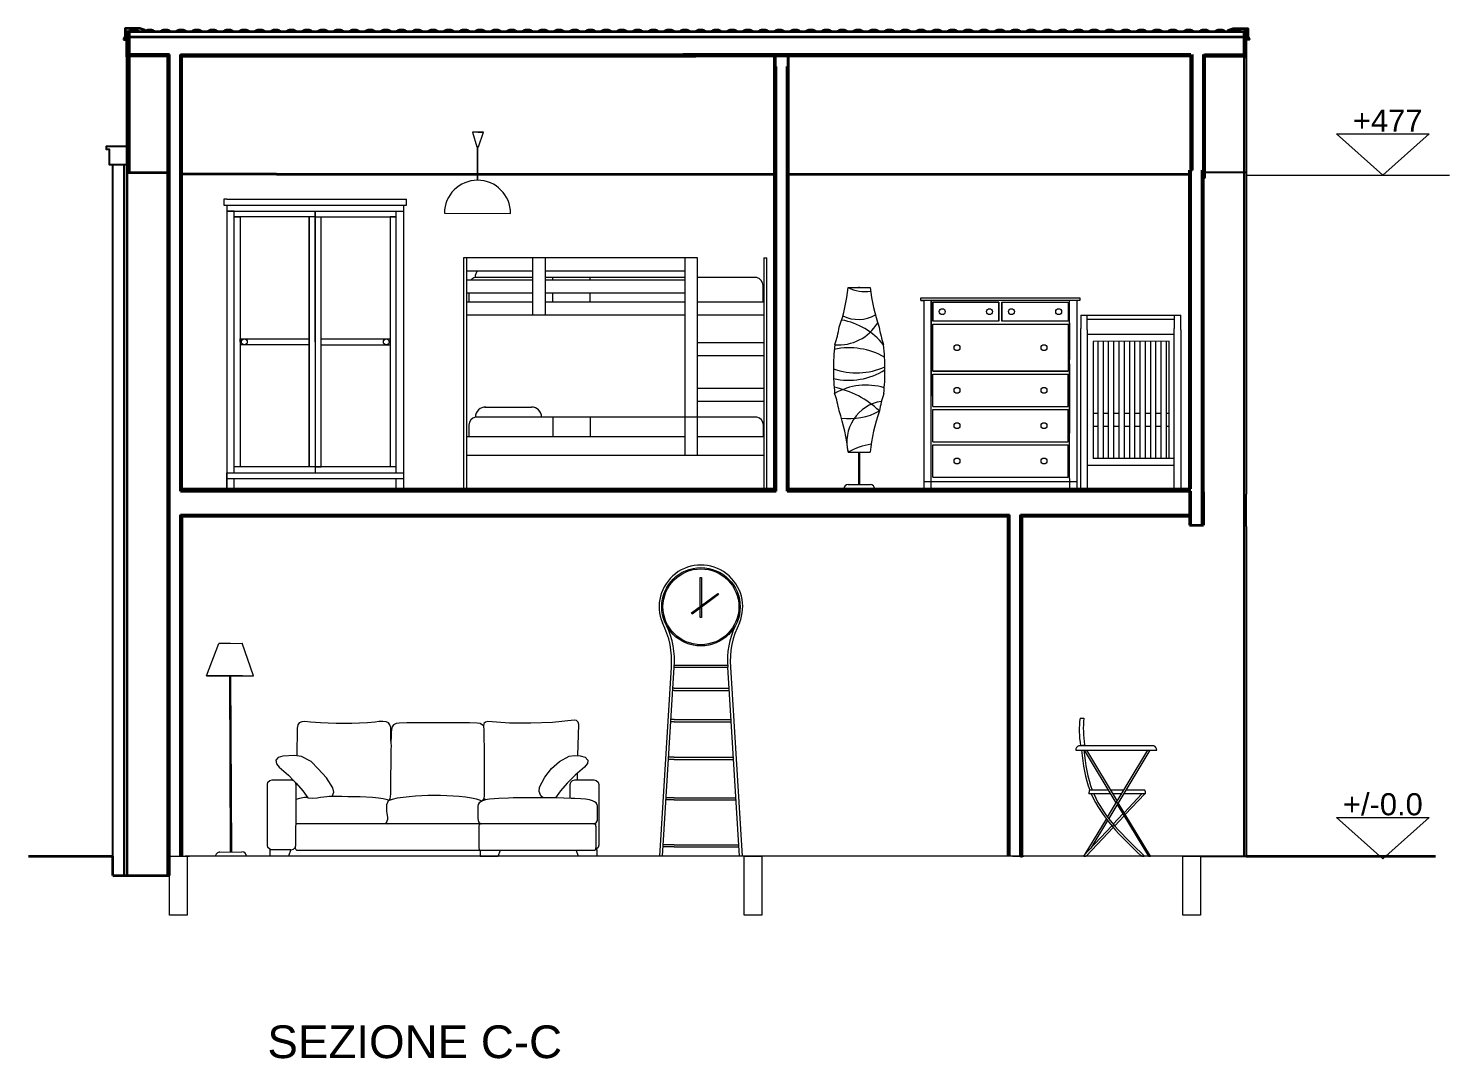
# Model space of a CAD drawing. Header units: metres. Extents: x 2187 to 7012, y 1292 to 6887.
# Drawn here: x 5941 to 6906, y 1292 to 1992 of the extents above; entities that cross this region are included whole.
import ezdxf

# ---------------------------------------------------------------- set-up
doc = ezdxf.new("R2010")
doc.units = ezdxf.units.M
doc.header["$LTSCALE"] = 5
doc.header["$MEASUREMENT"] = 0
doc.layers.get('0').update_dxf_attribs({"color": 30})
for name, color, linetype, lineweight in [('A-ANNO-DIMS', 3, 'Continuous', 18), ('A-ANNO-NOTE', 7, 'Continuous', 35), ('A-DETL-MBND', 3, 'Continuous', 18), ('A-DETL-MCUT', 4, 'Continuous', 25), ('A-ELEV-IDEN', 3, 'Continuous', 18), ('A-ELEV-MBE1', 7, 'Continuous', 35), ('A-ELEV-MBE2', 4, 'Continuous', 25), ('A-FURN', 8, 'Continuous', 18), ('A-SECT-MCUT', 7, 'Continuous', 35), ('A-WALL-STUD', 3, 'Continuous', 18)]:
    doc.layers.add(name, color=color, linetype=linetype, lineweight=lineweight)
doc.styles.add('ARIAL', font='Arial.ttf')
doc.styles.get("Standard").update_dxf_attribs({"font": 'Arial.ttf'})

msp = doc.modelspace()

# ---------------------------------------------------------------- linework, layer by layer
for p, q in [((6236.31, 1678.7), (6238.31, 1678.7)), ((6425.64, 1429.01), (6425.64, 1429.01)), ((6699.15, 1429.01), (6699.15, 1429.01))]:
    msp.add_line(p, q)
at = {"layer": 'A-ANNO-DIMS'}
msp.add_line((6767.78, 1892.01), (6906.18, 1892.01), dxfattribs=at)
for points in [[(6892.38, 1920), (6860.9, 1892.01), (6829.42, 1920)], [(6892.38, 1455.31), (6860.9, 1427.33), (6829.42, 1455.31)]]:
    msp.add_lwpolyline(points, close=True, dxfattribs=at)
at = {"layer": 'A-ANNO-NOTE', "color": 0}
for p, q in [((5940.82, 1429.01), (5998.17, 1429.01)), ((6767.96, 1429.01), (6896.64, 1429.01))]:
    msp.add_line(p, q, dxfattribs=at)
at = {"layer": 'A-DETL-MBND', "color": 0}
for points in [[(6740.04, 1973.93), (6739.04, 1973.93)], [(6730.53, 1895.37), (6729.53, 1895.37)], [(6739.04, 1895.37), (6738.04, 1895.37)]]:
    msp.add_lwpolyline(points, dxfattribs=at)
at = {"layer": 'A-DETL-MCUT'}
msp.add_line((6739.04, 1653.98), (6738.04, 1653.98), dxfattribs=at)
at = {"layer": 'A-ELEV-IDEN', "color": 3}
for points in [[(6036.6, 1429.01), (6048.61, 1429.01), (6048.61, 1388.98), (6036.6, 1388.98)], [(6427.05, 1429.01), (6439.06, 1429.01), (6439.06, 1388.98), (6427.05, 1388.98)], [(6724.93, 1429.01), (6736.94, 1429.01), (6736.94, 1388.98), (6724.93, 1388.98)]]:
    msp.add_lwpolyline(points, close=True, dxfattribs=at)
at = {"layer": 'A-ELEV-MBE2'}
for p, q in [((6767.96, 1893.69), (6740.04, 1893.69)), ((6766.46, 1893.69), (6766.46, 1429.01)), ((6767.96, 1893.69), (6767.96, 1675.21)), ((6767.96, 1653.24), (6767.96, 1675.21)), ((6767.96, 1653.24), (6767.96, 1429.01)), ((6736.94, 1429.01), (6767.96, 1429.01))]:
    msp.add_line(p, q, dxfattribs=at)
at = {"layer": 'A-ELEV-MBE2', "color": 8}
msp.add_line((6007.67, 1416), (5998.17, 1416), dxfattribs=at)
at = {"layer": 'A-ELEV-MBE2'}
for points in [[(6766.46, 1972.43), (6766.46, 1893.69)], [(6767.96, 1972.43), (6767.96, 1893.69)]]:
    msp.add_lwpolyline(points, dxfattribs=at)
at = {"layer": 'A-ELEV-MBE2', "color": 8}
for points in [[(6007.67, 1911.56), (5993.66, 1911.56), (5993.66, 1909.56), (5995.67, 1909.56), (5995.67, 1899.17), (6007.67, 1899.17)], [(5998.17, 1416), (5998.17, 1899.17)], [(6005.67, 1899.17), (6005.67, 1416)]]:
    msp.add_lwpolyline(points, dxfattribs=at)
at = {"layer": 'A-FURN'}
for p, q in [((6249.94, 1921.11), (6242.38, 1921.14)), ((6242.38, 1921.14), (6245.49, 1911.13)), ((6246.05, 1921.12), (6249.94, 1921.11)), ((6246.53, 1911.13), (6249.94, 1921.11)), ((6246.01, 1911.13), (6245.49, 1911.13)), ((6245.78, 1888.53), (6245.86, 1911.13)), ((6246.01, 1911.13), (6246.53, 1911.13)), ((6246.53, 1911.13), (6246.01, 1911.13)), ((6246.08, 1888.52), (6246.16, 1911.13)), ((6075.6, 1875.7), (6073.6, 1875.7)), ((6073.6, 1875.7), (6073.6, 1875.59)), ((6073.6, 1875.59), (6073.6, 1871.59)), ((6075.6, 1875.7), (6195.6, 1875.7)), ((6195.6, 1875.7), (6197.6, 1875.7)), ((6197.6, 1875.7), (6197.6, 1875.59)), ((6197.6, 1871.59), (6197.6, 1875.59)), ((6073.6, 1871.59), (6195.6, 1871.59)), ((6075.6, 1871.59), (6075.6, 1678.7)), ((6080.6, 1867.59), (6075.6, 1867.59)), ((6075.6, 1867.59), (6195.6, 1867.59)), ((6080.6, 1689.7), (6080.6, 1867.59)), ((6080.6, 1867.59), (6190.6, 1867.59)), ((6135.6, 1863.59), (6080.6, 1863.59)), ((6080.6, 1863.59), (6084.6, 1863.59)), ((6084.6, 1863.59), (6084.6, 1693.7)), ((6135.6, 1863.59), (6131.6, 1863.59)), ((6131.6, 1863.59), (6131.6, 1693.7)), ((6131.6, 1693.7), (6131.6, 1863.59)), ((6135.6, 1778.64), (6135.6, 1867.59)), ((6135.6, 1867.59), (6135.6, 1689.7)), ((6135.6, 1867.59), (6135.6, 1863.59)), ((6135.6, 1863.59), (6190.6, 1863.59)), ((6139.6, 1693.7), (6139.6, 1863.59)), ((6190.6, 1863.59), (6186.6, 1863.59)), ((6186.6, 1863.59), (6186.6, 1693.7)), ((6190.6, 1689.7), (6190.6, 1867.59)), ((6195.6, 1871.59), (6195.6, 1678.7)), ((6195.6, 1871.59), (6197.6, 1871.59)), ((6223.34, 1866.11), (6268.34, 1865.94)), ((6236.31, 1835.7), (6236.31, 1678.7)), ((6238.31, 1835.7), (6236.31, 1835.7)), ((6238.31, 1835.7), (6238.31, 1678.7)), ((6395.31, 1835.7), (6238.31, 1835.7)), ((6283.31, 1835.7), (6283.31, 1796.99)), ((6292.02, 1796.99), (6292.02, 1835.7)), ((6386.6, 1835.7), (6386.6, 1701.74)), ((6395.31, 1701.74), (6395.31, 1835.7)), ((6440.31, 1835.7), (6440.31, 1678.7)), ((6440.31, 1835.7), (6442.31, 1835.7)), ((6442.31, 1678.7), (6442.31, 1835.7)), ((6238.31, 1826.99), (6283.31, 1826.99)), ((6292.02, 1826.99), (6386.6, 1826.99)), ((6283.31, 1820.7), (6238.31, 1820.7)), ((6283.31, 1822.41), (6244.27, 1822.41)), ((6386.6, 1822.41), (6292.02, 1822.41)), ((6386.6, 1820.7), (6292.02, 1820.7)), ((6296.84, 1822.41), (6296.84, 1820.7)), ((6322.43, 1820.7), (6322.43, 1822.41)), ((6435.5, 1822.41), (6395.31, 1822.41)), ((6439.9, 1805.7), (6439.9, 1816.94)), ((6497.66, 1815.7), (6512.66, 1815.7)), ((6497.66, 1815.7), (6510.16, 1815.7)), ((6497.66, 1815.7), (6505.16, 1815.7)), ((6505.66, 1815.7), (6504.66, 1815.7)), ((6504.66, 1815.7), (6505.16, 1815.7)), ((6238.31, 1811.99), (6283.31, 1811.99)), ((6283.31, 1805.7), (6238.31, 1805.7)), ((6239.9, 1811.99), (6239.9, 1805.7)), ((6292.02, 1811.99), (6386.6, 1811.99)), ((6386.6, 1805.7), (6292.02, 1805.7)), ((6296.84, 1811.99), (6296.84, 1805.7)), ((6322.43, 1805.7), (6322.43, 1811.99)), ((6440.31, 1805.7), (6395.31, 1805.7)), ((6547.11, 1808.7), (6655.11, 1808.7)), ((6547.11, 1806.7), (6547.11, 1808.7)), ((6655.11, 1806.7), (6547.11, 1806.7)), ((6547.11, 1806.7), (6549.11, 1806.7)), ((6549.11, 1806.7), (6549.11, 1678.7)), ((6554.11, 1685.7), (6554.11, 1806.7)), ((6554.11, 1806.7), (6600.11, 1806.7)), ((6554.11, 1806.7), (6554.11, 1788.7)), ((6554.11, 1806.7), (6554.11, 1791.7)), ((6554.11, 1806.7), (6555.11, 1806.7)), ((6554.11, 1806.7), (6554.11, 1805.7)), ((6555.11, 1805.7), (6555.11, 1792.7)), ((6600.11, 1792.7), (6600.11, 1805.7)), ((6600.11, 1805.7), (6600.11, 1792.7)), ((6602.11, 1805.7), (6602.11, 1792.7)), ((6648.11, 1806.7), (6647.11, 1806.7)), ((6647.11, 1805.7), (6647.11, 1792.7)), ((6648.11, 1685.7), (6648.11, 1806.7)), ((6653.11, 1678.7), (6653.11, 1806.7)), ((6655.11, 1808.7), (6655.11, 1806.7)), ((6238.31, 1796.99), (6386.6, 1796.99)), ((6395.31, 1796.99), (6440.31, 1796.99)), ((6655.62, 1796.93), (6655.62, 1787.82)), ((6655.62, 1796.93), (6660.09, 1796.93)), ((6660.09, 1786.95), (6660.09, 1796.93)), ((6660.09, 1796.93), (6719.07, 1796.93)), ((6719.07, 1796.93), (6719.07, 1787.82)), ((6719.07, 1796.93), (6723.54, 1796.93)), ((6723.54, 1786.95), (6723.54, 1796.93)), ((6554.11, 1788.7), (6554.11, 1763.7)), ((6555.11, 1790.7), (6647.11, 1790.7)), ((6648.11, 1791.7), (6648.11, 1766.7)), ((6660.09, 1794.05), (6719.07, 1794.05)), ((6084.6, 1778.64), (6084.6, 1780.64)), ((6084.6, 1780.64), (6131.6, 1780.64)), ((6131.6, 1776.64), (6084.6, 1776.64)), ((6131.6, 1780.64), (6131.6, 1776.64)), ((6139.6, 1780.64), (6186.6, 1780.64)), ((6139.6, 1776.64), (6186.6, 1776.64)), ((6440.31, 1778.06), (6395.31, 1778.06)), ((6395.31, 1769.36), (6440.31, 1769.36)), ((6554.11, 1766.7), (6554.11, 1741.7)), ((6554.11, 1733.7), (6554.11, 1757.7)), ((6555.11, 1758.7), (6647.11, 1758.7)), ((6648.11, 1763.7), (6648.11, 1738.7)), ((6554.11, 1729.7), (6554.11, 1751.7)), ((6555.11, 1756.7), (6647.11, 1756.7)), ((6555.11, 1734.7), (6555.11, 1756.7)), ((6647.11, 1734.7), (6647.11, 1756.7)), ((6440.31, 1747.02), (6395.31, 1747.02)), ((6395.31, 1738.31), (6440.31, 1738.31)), ((6648.11, 1741.7), (6648.11, 1716.7)), ((6250.93, 1734.34), (6282.62, 1734.34)), ((6555.11, 1734.7), (6647.11, 1734.7)), ((6555.11, 1732.7), (6647.11, 1732.7)), ((6555.11, 1710.7), (6555.11, 1732.7)), ((6647.11, 1710.7), (6647.11, 1732.7)), ((6648.11, 1709.7), (6648.11, 1733.7)), ((6648.11, 1707.7), (6648.11, 1729.7)), ((6240.06, 1722.11), (6240.06, 1714.14)), ((6435.66, 1727.58), (6244.43, 1727.58)), ((6297, 1727.58), (6297, 1714.14)), ((6322.59, 1714.14), (6322.59, 1727.58)), ((6440.06, 1714.14), (6440.06, 1722.11)), ((6554.11, 1685.7), (6554.11, 1725.7)), ((6386.6, 1714.14), (6238.31, 1714.14)), ((6440.31, 1714.14), (6395.31, 1714.14)), ((6554.11, 1685.7), (6554.11, 1709.7)), ((6555.11, 1710.7), (6647.11, 1710.7)), ((6555.11, 1708.7), (6647.11, 1708.7)), ((6555.11, 1686.7), (6555.11, 1708.7)), ((6647.11, 1686.7), (6647.11, 1708.7)), ((6238.31, 1701.74), (6440.31, 1701.74)), ((6497.66, 1703.7), (6512.66, 1703.7)), ((6504.66, 1703.7), (6504.66, 1681.7)), ((6505.66, 1681.7), (6505.66, 1703.7)), ((6554.11, 1685.7), (6554.11, 1707.7)), ((6075.6, 1685.7), (6075.6, 1689.7)), ((6075.6, 1689.7), (6195.6, 1689.7)), ((6135.6, 1693.7), (6080.6, 1693.7)), ((6190.6, 1693.7), (6135.6, 1693.7)), ((6135.6, 1693.7), (6139.6, 1693.7)), ((6186.6, 1689.7), (6190.6, 1689.7)), ((6190.6, 1689.7), (6190.6, 1693.7)), ((6075.6, 1678.7), (6075.6, 1685.7)), ((6075.6, 1685.7), (6195.6, 1685.7)), ((6080.6, 1678.7), (6080.6, 1685.7)), ((6190.6, 1678.7), (6190.6, 1685.7)), ((6195.6, 1685.7), (6195.6, 1678.7)), ((6497.66, 1681.7), (6512.66, 1681.7)), ((6549.11, 1683.72), (6653.11, 1683.72)), ((6554.11, 1678.7), (6554.11, 1685.7)), ((6555.11, 1686.7), (6647.11, 1686.7)), ((6648.11, 1685.7), (6648.11, 1678.7)), ((6061.89, 1551.57), (6070.13, 1573.71)), ((6070.13, 1573.71), (6086.12, 1573.8)), ((6078.19, 1573.76), (6070.13, 1573.71)), ((6093.63, 1551.73), (6086.12, 1573.8)), ((6378.92, 1579.62), (6378.96, 1579.62)), ((6417.76, 1581.14), (6416.35, 1579.64)), ((6369.64, 1429.01), (6377.56, 1557.53)), ((6371.57, 1429.01), (6379.48, 1557.53)), ((6379.48, 1557.53), (6415.8, 1557.53)), ((6379.59, 1559.03), (6415.7, 1559.03)), ((6415.8, 1557.53), (6423.72, 1429.01)), ((6417.73, 1557.53), (6425.64, 1429.01)), ((6061.89, 1551.57), (6093.63, 1551.73)), ((6070.25, 1551.61), (6061.89, 1551.57)), ((6086.24, 1551.69), (6070.25, 1551.61)), ((6077.3, 1551.65), (6077.9, 1431.95)), ((6078.9, 1431.96), (6078.3, 1551.65)), ((6379.48, 1541.71), (6378.51, 1541.71)), ((6379.48, 1543.21), (6378.6, 1543.21)), ((6379.48, 1543.21), (6416.69, 1543.21)), ((6379.48, 1541.71), (6416.78, 1541.71)), ((6379.48, 1520.45), (6377.2, 1520.45)), ((6379.48, 1521.95), (6377.29, 1521.95)), ((6379.48, 1521.95), (6418, 1521.95)), ((6379.48, 1520.45), (6418.09, 1520.45)), ((6655.15, 1523.01), (6657.74, 1523.01)), ((6379.48, 1496.37), (6375.72, 1496.37)), ((6379.48, 1496.37), (6419.57, 1496.37)), ((6655.47, 1504.39), (6658.18, 1504.7)), ((6659.48, 1501.1), (6680.38, 1466.53)), ((6379.48, 1494.87), (6375.62, 1494.87)), ((6379.48, 1494.87), (6419.67, 1494.87)), ((6379.48, 1468.8), (6374.02, 1468.8)), ((6379.48, 1468.8), (6421.27, 1468.8)), ((6675.99, 1471.51), (6661.14, 1471.51)), ((6675.99, 1471.51), (6661.14, 1471.51)), ((6674.48, 1474.01), (6661.73, 1474.01)), ((6684.9, 1474.01), (6675.86, 1474.01)), ((6683.39, 1471.51), (6677.37, 1471.51)), ((6683.39, 1471.51), (6677.37, 1471.51)), ((6699.15, 1471.51), (6684.77, 1471.51)), ((6699.72, 1471.51), (6684.77, 1471.51)), ((6685.13, 1458.67), (6697.21, 1471.51)), ((6685.89, 1457.42), (6699.15, 1471.51)), ((6699.15, 1474.01), (6686.28, 1474.01)), ((6379.48, 1467.3), (6373.93, 1467.3)), ((6379.48, 1467.3), (6421.36, 1467.3)), ((6677.76, 1450.83), (6684.29, 1457.78)), ((6657.78, 1429.6), (6676.71, 1449.73)), ((6659.44, 1429.31), (6677.63, 1448.64)), ((6678.68, 1449.75), (6685.05, 1456.53)), ((6070.9, 1431.92), (6085.9, 1431.99)), ((6379.48, 1435.41), (6371.96, 1435.41)), ((6379.48, 1436.91), (6372.05, 1436.91)), ((6379.48, 1436.91), (6423.24, 1436.91)), ((6379.48, 1435.41), (6423.33, 1435.41)), ((6658.16, 1429.01), (6658.79, 1429.01)), ((6697.61, 1429.01), (6698.57, 1429.01))]:
    msp.add_line(p, q, dxfattribs=at)
at = {"layer": 'A-FURN', "color": 0}
for p, q in [((6364.55, 1429.01), (6047.21, 1429.01)), ((6766.46, 1429.01), (6364.55, 1429.01)), ((6609.36, 1429.01), (6616.92, 1429.01))]:
    msp.add_line(p, q, dxfattribs=at)
at = {"layer": 'A-FURN'}
for points in [[(6555.11, 1805.7), (6600.11, 1805.7), (6600.11, 1792.7), (6555.11, 1792.7)], [(6602.11, 1805.7), (6647.11, 1805.7), (6647.11, 1792.7), (6602.11, 1792.7)], [(6555.11, 1790.7), (6647.11, 1790.7), (6647.11, 1758.7), (6555.11, 1758.7)], [(6409.01, 1607.55), (6409.53, 1606.85), (6391.75, 1593.7), (6391.23, 1594.41)]]:
    msp.add_lwpolyline(points, close=True, dxfattribs=at)
for points in [[(6660.09, 1786.95), (6660.09, 1678.7), (6655.62, 1678.7), (6655.62, 1787.82)], [(6723.54, 1786.95), (6723.54, 1678.7), (6719.07, 1678.7), (6719.07, 1787.82)], [(6719.07, 1694.97), (6719.07, 1783.77), (6660.09, 1783.75)], [(6715.65, 1699.43), (6715.65, 1779.23), (6663.99, 1778.95), (6663.99, 1699.44)], [(6667.45, 1699.44), (6667.45, 1778.97)], [(6671.02, 1699.44), (6671.02, 1778.99)], [(6674.59, 1699.44), (6674.59, 1779)], [(6678.16, 1699.44), (6678.16, 1779.02)], [(6681.73, 1699.44), (6681.73, 1779.04)], [(6685.3, 1699.44), (6685.3, 1779.06)], [(6688.87, 1699.44), (6688.87, 1779.08)], [(6692.44, 1699.44), (6692.44, 1779.1)], [(6696.01, 1699.44), (6696.01, 1779.12)], [(6699.59, 1699.44), (6699.59, 1779.14)], [(6703.16, 1699.44), (6703.16, 1779.24)], [(6706.73, 1699.44), (6706.73, 1779.24)], [(6710.3, 1699.44), (6710.3, 1779.2)], [(6713.87, 1699.44), (6713.87, 1779.24)], [(6663.88, 1730.29), (6667.45, 1730.29)], [(6671.02, 1730.29), (6674.59, 1730.29)], [(6678.16, 1730.29), (6681.73, 1730.29)], [(6685.3, 1730.29), (6688.87, 1730.29)], [(6692.44, 1730.29), (6696.01, 1730.29)], [(6699.59, 1730.29), (6703.16, 1730.29)], [(6706.73, 1730.29), (6710.3, 1730.29)], [(6713.87, 1730.29), (6715.65, 1730.29)], [(6667.45, 1721.22), (6663.88, 1721.22)], [(6674.59, 1721.22), (6671.02, 1721.22)], [(6681.73, 1721.22), (6678.16, 1721.22)], [(6688.87, 1721.22), (6685.3, 1721.22)], [(6696.01, 1721.22), (6692.44, 1721.22)], [(6703.16, 1721.22), (6699.59, 1721.22)], [(6710.3, 1721.22), (6706.73, 1721.22)], [(6715.65, 1721.22), (6713.87, 1721.22)], [(6660.09, 1694.97), (6719.07, 1694.97), (6719.07, 1699.43), (6663.99, 1699.44)], [(6712.08, 1694.97), (6715.65, 1694.97)], [(6397.2, 1598.83), (6397.2, 1618.55), (6398.08, 1618.55), (6398.08, 1599.48)], [(6398.08, 1598.38), (6398.08, 1591.23), (6397.2, 1591.23), (6397.2, 1597.73)], [(6187.1, 1507.28), (6187, 1511.68), (6187.08, 1514.61), (6186.9, 1516.55), (6186.4, 1518.33), (6185.4, 1519.67), (6183.74, 1520.34), (6181.58, 1520.53), (6178.91, 1520.53), (6176.42, 1520.1), (6171.09, 1519.81), (6165.77, 1519.52), (6160.45, 1519.38), (6155.12, 1519.33), (6149.8, 1519.36), (6144.47, 1519.54), (6139.15, 1519.8), (6132.49, 1520.22), (6128.67, 1520.53), (6126.5, 1520.34), (6124.84, 1519.67), (6123.84, 1518.31), (6123.34, 1516.16), (6123.06, 1497.47)], [(6248.51, 1466.6), (6249.47, 1466.97), (6250.47, 1468.25), (6250.52, 1470.12), (6250.64, 1472.19), (6250.65, 1474.46), (6250.63, 1481.25), (6250.54, 1492.58), (6250.59, 1501.64), (6250.5, 1510.71), (6250.41, 1515.05), (6250.14, 1517.14), (6249.88, 1517.76), (6247.77, 1519.2), (6245.59, 1519.61), (6240.39, 1519.72), (6227, 1519.68), (6213.69, 1519.68), (6197.96, 1519.68), (6192.68, 1519.61), (6190.54, 1519.2), (6188.89, 1518.36), (6187.9, 1516.94), (6187.4, 1515.1), (6187.22, 1512.96), (6187.2, 1510.68), (6187.11, 1506.15), (6187.12, 1503.81), (6187.11, 1501.65), (6187.07, 1494.6), (6186.92, 1489.98), (6186.86, 1485.34), (6186.77, 1480.38), (6186.84, 1478.15), (6186.84, 1475.06), (6186.76, 1471.69), (6186.56, 1469.37), (6186.27, 1468.02), (6185.57, 1467.26), (6185.36, 1467.02)], [(6313.92, 1497.48), (6314.61, 1518.59), (6314.26, 1520.19), (6313.14, 1521.25), (6311.53, 1521.49), (6296.82, 1520.06), (6282.16, 1519.44), (6267.55, 1519.6), (6253, 1520.57), (6251.31, 1520.3), (6250.26, 1519.26), (6249.88, 1517.76)], [(6147.08, 1469.61), (6148.27, 1472.64), (6147.7, 1475.48), (6143.25, 1482.3), (6137.61, 1488.53), (6132.91, 1493.5), (6126.4, 1496.83), (6121.67, 1497.63), (6113.63, 1497.03), (6110.5, 1496.21)], [(6290.42, 1468.79), (6288.94, 1470.03), (6287.77, 1472.98), (6288.08, 1475.98), (6291.57, 1482.87), (6296.06, 1488.68), (6301.57, 1493.41), (6308.1, 1497.06), (6311.52, 1497.63), (6315.68, 1497.33), (6319.04, 1496.34), (6320.82, 1494.39), (6320.49, 1491.88), (6320.33, 1491.76)], [(6679.69, 1465.39), (6658.11, 1501.1), (6659.08, 1501.1)], [(6673.85, 1455.72), (6701.28, 1501.1)], [(6701.69, 1501.1), (6702.66, 1501.1), (6674.62, 1454.71)], [(6110.5, 1496.21), (6108.89, 1494.39), (6109.28, 1491.76), (6111.16, 1489.52), (6117.45, 1484.08), (6120.93, 1480.65), (6122.8, 1478.79), (6127.24, 1473.63), (6130.6, 1468.77)], [(6320.33, 1491.76), (6318.52, 1489.52), (6312.15, 1484.08), (6306.73, 1478.79), (6302.25, 1473.63), (6298.75, 1468.68)], [(6105.43, 1433.57), (6104.71, 1433.76), (6103.54, 1434.93), (6103.11, 1436.54), (6103.11, 1477.87), (6103.54, 1479.48), (6104.71, 1480.65), (6106.31, 1481.08), (6119.33, 1481.08), (6120.93, 1480.64), (6122.11, 1479.48), (6122.54, 1477.87), (6122.54, 1450.75)], [(6308.75, 1468.37), (6308.75, 1477.87), (6309.18, 1479.48), (6310.35, 1480.65), (6311.96, 1481.08), (6324.97, 1481.08), (6326.58, 1480.65), (6327.75, 1479.48), (6328.18, 1477.87), (6328.18, 1436.54), (6327.75, 1434.93), (6326.58, 1433.76), (6326.08, 1433.63)], [(6313.88, 1481.08), (6313.86, 1485.54)], [(6185.58, 1466.89), (6184.72, 1467.32), (6181.87, 1468.05), (6178.61, 1468.54), (6174.49, 1468.89), (6166.24, 1469.34), (6162.04, 1469.5), (6157.89, 1469.55), (6153.71, 1469.59), (6149.42, 1469.64), (6145.2, 1469.58), (6143.46, 1469.53), (6141.46, 1469.31), (6139.23, 1468.88), (6137.03, 1468.64), (6133.56, 1468.28), (6130.91, 1468.52), (6130.7, 1468.67), (6130.39, 1468.99), (6128.26, 1468.92), (6125.02, 1468.34), (6122.54, 1467.68)], [(6248.73, 1466.42), (6247.93, 1466.98), (6245.29, 1467.88), (6241.81, 1468.63), (6237.82, 1469.21), (6233.51, 1469.61), (6229.24, 1469.93), (6224.97, 1470.15), (6220.71, 1470.27), (6216.43, 1470.31), (6212.22, 1470.25), (6207.98, 1470.1), (6203.71, 1469.85), (6199.49, 1469.51), (6195.31, 1469.08), (6191.34, 1468.49), (6187.9, 1467.72), (6185.09, 1466.71), (6184.64, 1465.69), (6184.05, 1464.01), (6184.13, 1459.73), (6184.33, 1458.3), (6184.7, 1455.36), (6184.72, 1453.98), (6184.28, 1452.87), (6183.87, 1451.45), (6182.47, 1451.08)], [(6186.27, 1468.02), (6186.47, 1467.15)], [(6324.93, 1451.08), (6325.35, 1451.2), (6326.63, 1452.15), (6327.27, 1453.38), (6327.49, 1454.78), (6327.49, 1462.99), (6327.22, 1464.26), (6326.58, 1465.29), (6325.26, 1466.12), (6323.98, 1466.76), (6321.91, 1467.37), (6319.24, 1467.77), (6316.11, 1468.03), (6311.96, 1468.23), (6309.5, 1468.34), (6299.62, 1468.66), (6293.06, 1468.77), (6289.78, 1468.8), (6286.45, 1468.8), (6283.2, 1468.79), (6279.96, 1468.79), (6276.65, 1468.79), (6273.39, 1468.65), (6270.12, 1468.65), (6266.88, 1468.46), (6260.4, 1468.2), (6257.15, 1468.04), (6254.08, 1467.78), (6251.38, 1467.36), (6249.31, 1466.73), (6248.15, 1466.12), (6246.91, 1465.29), (6246.25, 1464.16), (6246.04, 1462.99), (6246.04, 1454.85), (6246.25, 1453.38), (6246.85, 1452.15), (6248.06, 1451.2), (6248.46, 1451.08)], [(6251.25, 1467.31), (6250.42, 1468.18)], [(6680.38, 1464.25), (6701.69, 1429.01), (6703.06, 1429.01), (6681.07, 1465.39)], [(6122.94, 1451.08), (6122.75, 1451.02), (6122.59, 1450.86), (6122.46, 1450.59), (6122.43, 1450.48), (6122.37, 1450.21), (6122.31, 1449.72), (6122.26, 1449.12), (6122.24, 1448.41), (6122.23, 1447.59), (6122.23, 1436.79), (6122.23, 1435.96)], [(6122.74, 1451.01), (6122.54, 1451.06)], [(6326.05, 1433.57), (6326.27, 1434.17), (6326.36, 1434.66), (6326.42, 1435.26), (6326.46, 1435.97), (6326.47, 1436.79), (6326.47, 1447.59), (6326.46, 1448.41), (6326.42, 1449.12), (6326.36, 1449.72), (6326.27, 1450.21), (6326.16, 1450.59), (6326.03, 1450.86), (6325.87, 1451.02), (6325.68, 1451.08), (6122.94, 1451.08)], [(6183.87, 1451.45), (6184.93, 1451.08)], [(6247.49, 1451.08), (6247.31, 1451.02), (6247.16, 1450.86), (6247.03, 1450.59), (6246.93, 1450.21), (6246.85, 1449.72), (6246.79, 1449.12), (6246.75, 1448.41), (6246.74, 1447.59), (6246.74, 1436.79), (6246.75, 1435.97), (6246.79, 1435.26), (6246.85, 1434.66), (6246.93, 1434.17), (6247.03, 1433.79), (6247.16, 1433.52), (6247.31, 1433.36), (6247.49, 1433.3)], [(6246.91, 1451.08), (6247.88, 1451.34)], [(6658.58, 1430.45), (6673.03, 1454.36)], [(6673.8, 1453.36), (6662.43, 1434.55)], [(6119.14, 1433.57), (6117.38, 1429.17), (6105.06, 1429.17), (6105.06, 1433.57), (6119.14, 1433.57)], [(6119.05, 1433.33), (6119.33, 1433.33), (6120.93, 1433.76), (6122.11, 1434.93), (6122.2, 1435.26), (6122.23, 1435.96)], [(6122.94, 1433.3), (6122.75, 1433.36), (6122.59, 1433.52), (6122.46, 1433.79), (6122.35, 1434.17), (6122.26, 1434.66), (6122.2, 1435.26)], [(6122.94, 1433.3), (6325.65, 1433.3), (6325.83, 1433.36), (6325.99, 1433.52)], [(6247.62, 1433.3), (6247.62, 1429.17), (6259.94, 1429.17), (6261.6, 1433.3)], [(6326.01, 1433.57), (6326.84, 1433.57), (6326.82, 1429.17), (6314.5, 1429.17), (6312.85, 1433.3)]]:
    msp.add_lwpolyline(points, dxfattribs=at)
msp.add_lwpolyline([(6654.26, 1504.1, 0.302776), (6652.26, 1501.1), (6707.26, 1501.1, 0.302776), (6705.26, 1504.1)], format="xyb", close=True, dxfattribs=at)
at = {"layer": 'A-FURN', "color": 0}
msp.add_lwpolyline([(6047.21, 1429.01), (6050.21, 1429.01)], dxfattribs=at)
at = {"layer": 'A-FURN'}
for centre, radius in [((6561.57, 1799.2), 2), ((6593.66, 1799.2), 2), ((6608.57, 1799.2), 2), ((6640.66, 1799.2), 2), ((6087.5, 1778.64), 2), ((6183.91, 1778.64), 2), ((6571.57, 1774.7), 2), ((6630.66, 1774.7), 2), ((6571.57, 1745.7), 2), ((6630.66, 1745.7), 2), ((6571.57, 1721.7), 2), ((6630.66, 1721.7), 2), ((6571.57, 1697.7), 2), ((6630.66, 1697.7), 2), ((6397.64, 1598.61), 26.64), ((6397.64, 1598.61), 25.77), ((6680.38, 1465.4), 0.201), ((6677.63, 1449.7), 0.194)]:
    msp.add_circle(centre, radius, dxfattribs=at)
for centre, radius, start, end in [((6245.84, 1866.03), 22.5, 359.78822, 179.78822), ((6251.03, 1822.41), 6.77, 137.37324, 180), ((6245.51, 1816.94), 5.61, 102.79424, 137.89865), ((6434.3, 1816.94), 5.6, 0, 77.65827), ((6382.65, 1827.27), 115.59, 340.50937, 354.25685), ((6508.87, 1836.22), 23.38, 241.35518, 280.02903), ((6627.67, 1827.27), 115.59, 185.74315, 199.49063), ((6504.42, 1817.28), 23.38, 243.61261, 299.99812), ((6491.01, 1808.02), 31.42, 265.51867, 328.32151), ((6422.13, 1800.03), 70.41, 340.64506, 350.73602), ((6484.47, 1746.06), 48.27, 39.40548, 79.56723), ((6588.19, 1800.03), 70.41, 189.26398, 199.35494), ((6649.46, 1759.7), 161.8, 173.96892, 180), ((6360.86, 1759.7), 161.8, 0, 6.03108), ((6498.34, 1726.36), 48.27, 60.05336, 102.05926), ((6503.39, 1805.89), 48.27, 250.98033, 293.51042), ((6649.46, 1759.7), 161.8, 180, 185.72905), ((6498.17, 1798.23), 45.65, 256.83666, 302.44851), ((6360.86, 1759.7), 161.8, 354.2637, 0), ((6475.46, 1686.46), 62.68, 46.19628, 78.37338), ((6509.81, 1706.78), 42.51, 73.06027, 120.13527), ((6421.99, 1720.37), 70.41, 9.26398, 19.22427), ((6524.55, 1710.76), 27.8, 98.92961, 194.71418), ((6588.34, 1720.37), 70.41, 160.79328, 170.73602), ((6251.2, 1727.58), 6.77, 87.7291, 180), ((6282.62, 1727.57), 6.78, 0.13132, 90), ((6379.79, 1692.35), 118.41, 5.49993, 19.40856), ((6498.42, 1768.98), 42.51, 262.78537, 298.72284), ((6629.6, 1692.54), 117.47, 160.52537, 174.54643), ((6245.67, 1722.11), 5.61, 102.79424, 180), ((6434.46, 1722.11), 5.6, 0, 77.65827), ((6519, 1666.94), 42.51, 97.71291, 120.13527), ((6497.66, 1678.7), 3, 90, 180), ((6512.66, 1678.7), 3, 0, 90), ((6397.64, 1598.61), 28.4, 337.2197, 202.7803), ((6322.78, 1562.07), 54.97, 355.26309, 27.67912), ((6324.7, 1562.07), 54.97, 355.26309, 25.52639), ((6470.59, 1562.07), 54.97, 154.47361, 184.73691), ((6472.51, 1562.07), 54.97, 152.32088, 184.73691), ((6718.19, 1514.79), 63.57, 172.57349, 189.41946), ((6732.66, 1515.62), 75.28, 174.36895, 188.33622), ((6665.83, 1471.73), 4.69, 150.9498, 182.66404), ((6694.2, 1471.57), 5.51, 359.40408, 26.24179), ((6070.91, 1428.92), 3, 90.28853, 180.28853), ((6085.91, 1428.99), 3, 0.28853, 90.28853), ((6658.2, 1429.46), 0.451, 161.00872, 264.50503), ((6658.74, 1429.96), 0.959, 273.24009, 316.73834), ((6697.8, 1430.64), 1.64, 226.12791, 263.14049), ((6698.52, 1429.26), 0.258, 282.37805, 33.40145)]:
    msp.add_arc(centre, radius, start, end, dxfattribs=at)
for points in [[(6655.92, 1504.44), (6655.93, 1504.32), (6655.94, 1504.21), (6655.94, 1504.1)], [(6656.18, 1501.1), (6657.02, 1491.26), (6658.61, 1481.84), (6661.73, 1474.01)], [(6657.53, 1504.62), (6657.54, 1504.45), (6657.56, 1504.27), (6657.57, 1504.1)], [(6657.8, 1501.1), (6658.62, 1491.6), (6660.17, 1482.43), (6663.41, 1474.01)], [(6662.74, 1471.51), (6669.53, 1455.61), (6682.79, 1442.51), (6696.66, 1429.45)], [(6664.43, 1471.51), (6671.37, 1455.49), (6685.02, 1442.43), (6698.74, 1429.4)]]:
    msp.add_open_spline(points, degree=3, dxfattribs=at)
at = {"layer": 'A-SECT-MCUT'}
for p, q in [((6036.6, 1973.93), (6009.18, 1973.93)), ((6035.6, 1972.93), (6009.18, 1972.93)), ((6044.1, 1973.93), (6385.57, 1973.93)), ((6045.1, 1972.93), (6384.57, 1972.93)), ((6384.57, 1972.93), (6394.07, 1972.93)), ((6393.07, 1973.93), (6385.57, 1973.93)), ((6730.53, 1973.93), (6393.07, 1973.93)), ((6730.53, 1972.93), (6394.07, 1972.93)), ((6447.69, 1678.7), (6447.69, 1972.93)), ((6457.2, 1678.7), (6457.2, 1972.93)), ((6740.04, 1973.93), (6766.46, 1973.93)), ((6740.04, 1972.93), (6766.46, 1972.93)), ((6448.69, 1677.2), (6448.69, 1965.72)), ((6456.2, 1677.2), (6456.2, 1965.72)), ((6007.67, 1893.69), (6035.6, 1893.69)), ((6007.67, 1893.69), (6007.67, 1416)), ((6044.1, 1677.2), (6044.1, 1895.37)), ((6045.1, 1678.7), (6045.1, 1895.37)), ((6109.23, 1892.69), (6045.1, 1892.69)), ((6109.23, 1892.69), (6447.69, 1892.69)), ((6457.2, 1892.69), (6729.53, 1892.57)), ((6729.44, 1678.7), (6729.53, 1895.37)), ((6730.53, 1678.7), (6730.53, 1895.37)), ((6739.04, 1676.72), (6739.04, 1895.37)), ((6729.44, 1677.2), (6729.44, 1653.98)), ((6730.53, 1653.98), (6730.53, 1677.2)), ((6739.04, 1676.72), (6739.04, 1653.98)), ((6036.6, 1416), (6036.6, 1661.19)), ((6614.69, 1429.01), (6614.69, 1661.19)), ((6615.79, 1661.19), (6729.44, 1661.19)), ((6729.44, 1653.98), (6739.04, 1653.98))]:
    msp.add_line(p, q, dxfattribs=at)
for points in [[(6019.9, 1990.49), (6019.9, 1990.49), (6016.43, 1991.72), (6006.43, 1991.72), (6006.43, 1986.22), (6005.67, 1984.22), (6007.43, 1984.22)], [(6009.18, 1989.54), (6009.18, 1973.93), (6009.18, 1972.43), (6007.67, 1972.43), (6007.67, 1989.54), (6009.18, 1989.54)], [(6009.18, 1989.54), (6767.96, 1989.54)], [(6755.74, 1990.49), (6755.74, 1990.49), (6759.2, 1991.72), (6769.21, 1991.72), (6769.21, 1986.22), (6769.96, 1984.22), (6768.21, 1984.22)], [(6766.46, 1989.54), (6766.46, 1973.93), (6766.46, 1972.43), (6767.96, 1972.43), (6767.96, 1989.54), (6766.46, 1989.54)], [(6009.18, 1985.94), (6766.46, 1985.94)], [(6007.67, 1972.43), (6007.67, 1893.69)], [(6009.18, 1972.43), (6009.18, 1893.69)], [(6036.6, 1890.36), (6035.6, 1890.36), (6035.6, 1973.93)], [(6036.6, 1895.37), (6036.6, 1973.93)], [(6044.1, 1895.37), (6044.1, 1973.93)], [(6044.1, 1895.37), (6045.1, 1895.37), (6045.1, 1973.93)], [(6731.53, 1895.37), (6730.53, 1895.37), (6730.53, 1973.93)], [(6731.53, 1895.37), (6731.53, 1973.93)], [(6739.04, 1895.37), (6739.04, 1973.93)], [(6739.04, 1890.36), (6740.04, 1890.36), (6740.04, 1973.93)], [(6036.6, 1652.58), (6035.6, 1652.58), (6035.6, 1895.37)], [(6036.6, 1661.19), (6036.6, 1895.37)], [(6738.04, 1653.98), (6738.04, 1895.37)], [(6044.1, 1677.2), (6448.69, 1677.2)], [(6045.1, 1678.7), (6448.69, 1678.7)], [(6456.2, 1678.7), (6730.53, 1678.7)], [(6456.2, 1677.2), (6730.53, 1677.2)], [(6044.1, 1429.01), (6044.1, 1661.19)], [(6044.1, 1661.19), (6607.18, 1661.19)], [(6045.1, 1661.19), (6045.1, 1429.01)], [(6607.18, 1429.01), (6607.18, 1661.19)], [(6614.69, 1661.19), (6615.79, 1661.19)], [(6036.6, 1416), (6035.5, 1416), (6035.6, 1652.58)], [(6428.3, 1660.19), (6607.18, 1660.19)], [(6606.18, 1660.19), (6606.18, 1429.01)], [(6614.69, 1429.01), (6615.79, 1429.01), (6615.79, 1660.19)], [(6614.69, 1660.19), (6616.79, 1660.19)], [(6616.79, 1660.19), (6729.44, 1660.19)], [(5998.17, 1416), (5998.17, 1429.01)], [(5998.17, 1416), (6036.6, 1416)]]:
    msp.add_lwpolyline(points, dxfattribs=at)
at = {"layer": 'A-SECT-MCUT', "color": 0}
msp.add_lwpolyline([(6045.1, 1660.19), (6428.3, 1660.19)], dxfattribs=at)
at = {"layer": 'A-SECT-MCUT'}
for centre, start, end in [((6007.14, 1996.86), 274.18303, 291.41865), ((6012.49, 1983.23), 68.58135, 111.41865), ((6017.83, 1996.86), 248.58135, 291.41865), ((6023.18, 1983.23), 68.58135, 111.41865), ((6028.53, 1996.86), 248.58135, 291.41865), ((6033.87, 1983.23), 68.58135, 111.41865), ((6039.22, 1996.86), 248.58135, 291.41865), ((6044.57, 1983.23), 68.58135, 111.41865), ((6049.91, 1996.86), 248.58135, 291.41865), ((6055.26, 1983.23), 68.58135, 111.41865), ((6060.61, 1996.86), 248.58135, 291.41865), ((6065.95, 1983.23), 68.58135, 111.41865), ((6071.3, 1996.86), 248.58135, 291.41865), ((6076.65, 1983.23), 68.58135, 111.41865), ((6081.99, 1996.86), 248.58135, 291.41865), ((6087.34, 1983.23), 68.58135, 111.41865), ((6092.69, 1996.86), 248.58135, 291.41865), ((6098.03, 1983.23), 68.58135, 111.41865), ((6103.38, 1996.86), 248.58135, 291.41865), ((6108.73, 1983.23), 68.58135, 111.41865), ((6114.07, 1996.86), 248.58135, 291.41865), ((6119.42, 1983.23), 68.58135, 111.41865), ((6124.76, 1996.86), 248.58135, 291.41865), ((6130.11, 1983.23), 68.58135, 111.41865), ((6135.46, 1996.86), 248.58135, 291.41865), ((6140.8, 1983.23), 68.58135, 111.41865), ((6146.15, 1996.86), 248.58135, 291.41865), ((6151.5, 1983.23), 68.58135, 111.41865), ((6156.84, 1996.86), 248.58135, 291.41865), ((6162.19, 1983.23), 68.58135, 111.41865), ((6167.54, 1996.86), 248.58135, 291.41865), ((6172.88, 1983.23), 68.58135, 111.41865), ((6178.23, 1996.86), 248.58135, 291.41865), ((6183.58, 1983.23), 68.58135, 111.41865), ((6188.92, 1996.86), 248.58135, 291.41865), ((6194.27, 1983.23), 68.58135, 111.41865), ((6199.62, 1996.86), 248.58135, 291.41865), ((6204.96, 1983.23), 68.58135, 111.41865), ((6210.31, 1996.86), 248.58135, 291.41865), ((6215.66, 1983.23), 68.58135, 111.41865), ((6221, 1996.86), 248.58135, 291.41865), ((6226.35, 1983.23), 68.58135, 111.41865), ((6231.7, 1996.86), 248.58135, 291.41865), ((6237.04, 1983.23), 68.58135, 111.41865), ((6242.39, 1996.86), 248.58135, 291.41865), ((6247.74, 1983.23), 68.58135, 111.41865), ((6253.08, 1996.86), 248.58135, 291.41865), ((6258.43, 1983.23), 68.58135, 111.41865), ((6263.78, 1996.86), 248.58135, 291.41865), ((6269.12, 1983.23), 68.58135, 111.41865), ((6274.47, 1996.86), 248.58135, 291.41865), ((6279.81, 1983.23), 68.58135, 111.41865), ((6285.16, 1996.86), 248.58135, 291.41865), ((6290.51, 1983.23), 68.58135, 111.41865), ((6295.85, 1996.86), 248.58135, 291.41865), ((6301.2, 1983.23), 68.58135, 111.41865), ((6306.55, 1996.86), 248.58135, 291.41865), ((6311.89, 1983.23), 68.58135, 111.41865), ((6317.24, 1996.86), 248.58135, 291.41865), ((6322.59, 1983.23), 68.58135, 111.41865), ((6327.93, 1996.86), 248.58135, 291.41865), ((6333.28, 1983.23), 68.58135, 111.41865), ((6338.63, 1996.86), 248.58135, 291.41865), ((6343.97, 1983.23), 68.58135, 111.41865), ((6349.32, 1996.86), 248.58135, 291.41865), ((6354.67, 1983.23), 68.58135, 111.41865), ((6360.01, 1996.86), 248.58135, 291.41865), ((6365.36, 1983.23), 68.58135, 111.41865), ((6370.71, 1996.86), 248.58135, 291.41865), ((6376.05, 1983.23), 68.58135, 111.41865), ((6381.4, 1996.86), 248.58135, 291.41865), ((6386.75, 1983.23), 68.58135, 111.41865), ((6392.09, 1996.86), 248.58135, 291.41865), ((6397.44, 1983.23), 68.58135, 111.41865), ((6402.79, 1996.86), 248.58135, 291.41865), ((6408.13, 1983.23), 68.58135, 111.41865), ((6413.48, 1996.86), 248.58135, 291.41865), ((6418.83, 1983.23), 68.58135, 111.41865), ((6424.17, 1996.86), 248.58135, 291.41865), ((6429.52, 1983.23), 68.58135, 111.41865), ((6434.87, 1996.86), 248.58135, 291.41865), ((6440.21, 1983.23), 68.58135, 111.41865), ((6445.56, 1996.86), 248.58135, 291.41865), ((6450.9, 1983.23), 68.58135, 111.41865), ((6456.25, 1996.86), 248.58135, 291.41865), ((6461.6, 1983.23), 68.58135, 111.41865), ((6466.94, 1996.86), 248.58135, 291.41865), ((6472.29, 1983.23), 68.58135, 111.41865), ((6477.64, 1996.86), 248.58135, 291.41865), ((6482.98, 1983.23), 68.58135, 111.41865), ((6488.33, 1996.86), 248.58135, 291.41865), ((6493.68, 1983.23), 68.58135, 111.41865), ((6499.02, 1996.86), 248.58135, 291.41865), ((6504.37, 1983.23), 68.58135, 111.41865), ((6509.72, 1996.86), 248.58135, 291.41865), ((6515.06, 1983.23), 68.58135, 111.41865), ((6520.41, 1996.86), 248.58135, 291.41865), ((6525.76, 1983.23), 68.58135, 111.41865), ((6531.1, 1996.86), 248.58135, 291.41865), ((6536.45, 1983.23), 68.58135, 111.41865), ((6541.8, 1996.86), 248.58135, 291.41865), ((6547.14, 1983.23), 68.58135, 111.41865), ((6552.49, 1996.86), 248.58135, 291.41865), ((6557.84, 1983.23), 68.58135, 111.41865), ((6563.18, 1996.86), 248.58135, 291.41865), ((6568.53, 1983.23), 68.58135, 111.41865), ((6573.88, 1996.86), 248.58135, 291.41865), ((6579.22, 1983.23), 68.58135, 111.41865), ((6584.57, 1996.86), 248.58135, 291.41865), ((6589.92, 1983.23), 68.58135, 111.41865), ((6595.26, 1996.86), 248.58135, 291.41865), ((6600.61, 1983.23), 68.58135, 111.41865), ((6605.96, 1996.86), 248.58135, 291.41865), ((6611.3, 1983.23), 68.58135, 111.41865), ((6616.65, 1996.86), 248.58135, 291.41865), ((6621.99, 1983.23), 68.58135, 111.41865), ((6627.34, 1996.86), 248.58135, 291.41865), ((6632.69, 1983.23), 68.58135, 111.41865), ((6638.03, 1996.86), 248.58135, 291.41865), ((6643.38, 1983.23), 68.58135, 111.41865), ((6648.73, 1996.86), 248.58135, 291.41865), ((6654.07, 1983.23), 68.58135, 111.41865), ((6659.42, 1996.86), 248.58135, 291.41865), ((6664.77, 1983.23), 68.58135, 111.41865), ((6670.11, 1996.86), 248.58135, 291.41865), ((6675.46, 1983.23), 68.58135, 111.41865), ((6680.81, 1996.86), 248.58135, 291.41865), ((6686.15, 1983.23), 68.58135, 111.41865), ((6691.5, 1996.86), 248.58135, 291.41865), ((6696.85, 1983.23), 68.58135, 111.41865), ((6702.19, 1996.86), 248.58135, 291.41865), ((6707.54, 1983.23), 68.58135, 111.41865), ((6712.89, 1996.86), 248.58135, 291.41865), ((6718.23, 1983.23), 68.58135, 111.41865), ((6723.58, 1996.86), 248.58135, 291.41865), ((6728.93, 1983.23), 68.58135, 111.41865), ((6734.27, 1996.86), 248.58135, 291.41865), ((6739.62, 1983.23), 68.58135, 111.41865), ((6744.97, 1996.86), 248.58135, 291.41865), ((6750.31, 1983.23), 68.58135, 111.41865), ((6755.66, 1996.86), 248.58135, 291.41865), ((6761.01, 1983.23), 68.58135, 111.41865), ((6766.35, 1996.86), 248.58135, 291.41865)]:
    msp.add_arc(centre, 7.32, start, end, dxfattribs=at)
at = {"layer": 'A-WALL-STUD', "color": 0}
for p, q in [((6453.82, 1985.94), (6450.22, 1985.94)), ((6448.69, 1969.33), (6448.69, 1972.93)), ((6448.69, 1965.72), (6448.69, 1969.33)), ((6456.2, 1972.93), (6456.2, 1969.33)), ((6456.2, 1969.33), (6456.2, 1965.72))]:
    msp.add_line(p, q, dxfattribs=at)

# ---------------------------------------------------------------- texts
at = {"layer": 'A-ANNO-DIMS'}
for s, p in [('+477', (6840.53, 1921.57)), ('+/-0.0', (6833.77, 1456.89))]:
    msp.add_text(s, height=15.013, dxfattribs=at).set_placement(p)
at = {"layer": 'A-ELEV-MBE1', "insert": (6103.15, 1314.08), "char_height": 22.2374, "attachment_point": 1, "style": 'ARIAL'}
msp.add_mtext_dynamic_manual_height_columns('SEZIONE C-C', width=404.3209, gutter_width=9, heights=[0], dxfattribs=at)

doc.saveas('drawing.dxf')
